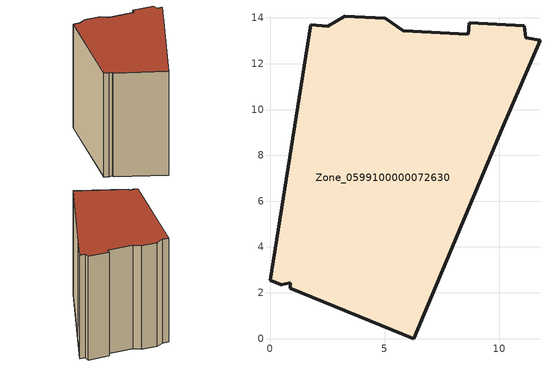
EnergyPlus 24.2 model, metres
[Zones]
Zone_0599100000072630
 floor ground (C_G): 11.16,13.13 11.79,13.03 10.14,9.18 6.28,0 0.88,2.2 0.88,2.44 0.49,2.36 0,2.56 1.78,13.71 2.52,13.64 3.27,14.06 5.02,13.97 5.81,13.44 8.64,13.28 8.7,13.79 11.09,13.66 z0
 wall outside (C_F): 11.79,13.03 11.16,13.13 11.09,13.66 8.7,13.79 8.64,13.28 5.81,13.44 5.02,13.97 3.27,14.06 2.52,13.64 1.78,13.71 0,2.56 0.49,2.36 0.88,2.44 0.88,2.2 6.28,0 10.14,9.18 11.79,13.03 z0:12.28
 roof outside (C_R): 0.88,2.44 0.88,2.2 6.28,0 10.14,9.18 11.79,13.03 11.16,13.13 11.09,13.66 8.7,13.79 8.64,13.28 5.81,13.44 5.02,13.97 3.27,14.06 2.52,13.64 1.78,13.71 0,2.56 0.49,2.36 z12.28
[BUILDING]
Pand.0599100000072630: North Axis=0; Terrain=City; Loads Convergence Tolerance Value=0.04; Temperature Convergence Tolerance Value=0.4; Solar Distribution=FullExterior; Maximum Number of Warmup Days=25; Minimum Number of Warmup Days=1
[Site:Location]
Rotterdam.The.Hague.AP_ZH_NLD Design_Conditions: Latitude=51.96; Longitude=4.45; Time Zone=1; Elevation=-4.5
[SITE:GROUNDTEMPERATURE:BUILDINGSURFACE]
18, 18, 18, 18, 18, 18, 18, 18, 18, 18, 18, 18
[MATERIAL] Thermal Absorptance=0.9; Solar Absorptance=0.7; Visible Absorptance=0.7
Name | Roughness | Thickness | Conductivity | Density | Specific Heat
G.TI.1946 | MediumSmooth | 0.15 | 1 | 540 | 1210
F.TI.1946 | Rough | 0.3 | 0.857143 | 1920 | 840
R.TI.1946 | MediumRough | 0.2 | 0.1 | 1500 | 1000
[CONSTRUCTION]
C_G: G.TI.1946
C_F: F.TI.1946
C_R: R.TI.1946
[ZONE]
Zone_0599100000072630: Type=1; Multiplier=1; Ceiling Height=Autocalculate; Volume=Autocalculate; Floor Area=autocalculate; Part of Total Floor Area=Yes
[ZONEINFILTRATION:DESIGNFLOWRATE]
Infil_Zone_0599100000072630: Zone or ZoneList or Space or SpaceList=Zone_0599100000072630; Schedule=AlwaysOn; Design Flow Rate Calculation Method=Flow/Area; Flow Rate per Floor Area=0.003; Constant Term Coefficient=1; Temperature Term Coefficient=0; Velocity Term Coefficient=0; Velocity Squared Term Coefficient=0
[HVACTEMPLATE:ZONE:IDEALLOADSAIRSYSTEM]
Zone_0599100000072630: Maximum Heating Supply Air Temperature=50; Minimum Cooling Supply Air Temperature=13; Maximum Heating Supply Air Humidity Ratio=0.0156; Minimum Cooling Supply Air Humidity Ratio=0.0077; Heating Limit=NoLimit; Cooling Limit=NoLimit; Dehumidification Control Type=ConstantSensibleHeatRatio; Cooling Sensible Heat Ratio=0.7; Dehumidification Setpoint=60; Humidification Control Type=None; Humidification Setpoint=30; Outdoor Air Method=None; Outdoor Air Flow Rate per Person=0.00944; Outdoor Air Flow Rate per Zone Floor Area=0; Outdoor Air Flow Rate per Zone=0; Demand Controlled Ventilation Type=None; Outdoor Air Economizer Type=NoEconomizer; Heat Recovery Type=None; Sensible Heat Recovery Effectiveness=0.7; Latent Heat Recovery Effectiveness=0.65
[ZONECONTROL:THERMOSTAT]
ThermostatControl_Zone_0599100000072630: Zone or ZoneList=Zone_0599100000072630; Control Type Schedule=DualSetpointControlType; Control 1=Thermostat_Zone_0599100000072630; Temperature Difference Between Cutout And Setpoint=0
[THERMOSTATSETPOINT:DUALSETPOINT]
Thermostat_Zone_0599100000072630: Heating Setpoint Temperature Schedule=HeatingSetpoint_Zone_0599100000072630; Cooling Setpoint Temperature Schedule=CoolingSetpoint_Zone_0599100000072630
[SCHEDULE:COMPACT]
HeatingSetpoint_Zone_0599100000072630: Through: 12/31, For: AllDays, Until: 24:00, 21
CoolingSetpoint_Zone_0599100000072630: Through: 12/31, For: AllDays, Until: 24:00, 24
DualSetpointControlType: Through: 12/31, For: AllDays, Until: 24:00, 4
AlwaysOn: Through: 12/31, For: AllDays, Until: 24:00, 1
